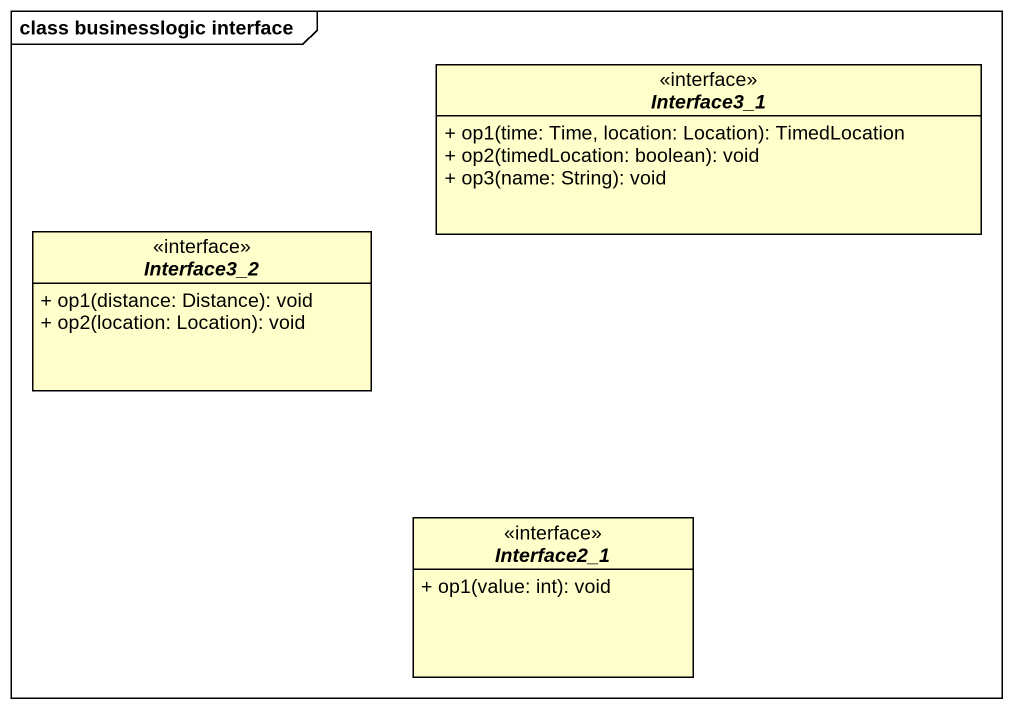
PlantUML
@startuml
mainframe class businesslogic interface
hide circle
hide empty members
skinparam classAttributeIconSize 0
interface Interface3_1 {
  + op1(time: Time, location: Location): TimedLocation
  + op2(timedLocation: boolean): void
  + op3(name: String): void
}
interface Interface3_2 {
  + op1(distance: Distance): void
  + op2(location: Location): void
}
interface Interface2_1 {
  + op1(value: int): void
}
@enduml
